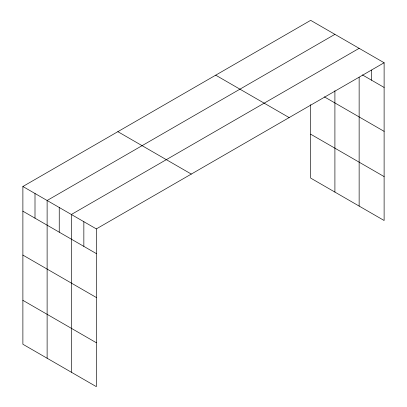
<?xml version="1.0" encoding="UTF-8"?>
<svg xmlns="http://www.w3.org/2000/svg" width="407" height="407" viewBox="0 0 407 407"><rect width="100%" height="100%" fill="white"/><g stroke="black" fill="none" stroke-linecap="round" stroke-linejoin="round"><path stroke-width="0.61" d="M384.116 62.754L96.337 228.907L96.337 386.65L22.884 344.246L22.884 186.498L310.663 20.35L384.116 62.754L384.116 220.502L310.663 178.093L310.663 104.655M334.905 34.346L47.12 200.493L47.12 358.236M359.142 48.336L71.362 214.489L71.362 372.232M362.398 74.903L384.116 87.444M324.364 96.856L384.116 131.354M215.7 75.178L289.148 117.587M310.663 134.188L384.116 176.592M117.852 131.67L191.3 174.074M22.884 186.498L96.337 228.907M22.884 211.187L96.337 253.592M22.884 255.092L96.337 297.502M22.884 300.335L96.337 342.74M371.632 70.106L371.632 80.235M359.142 77.294L359.142 206.084M334.905 90.741L334.905 192.089M83.847 221.698L83.847 246.383M59.244 207.489L59.244 232.178M35.002 193.498L35.002 218.183"/></g></svg>
